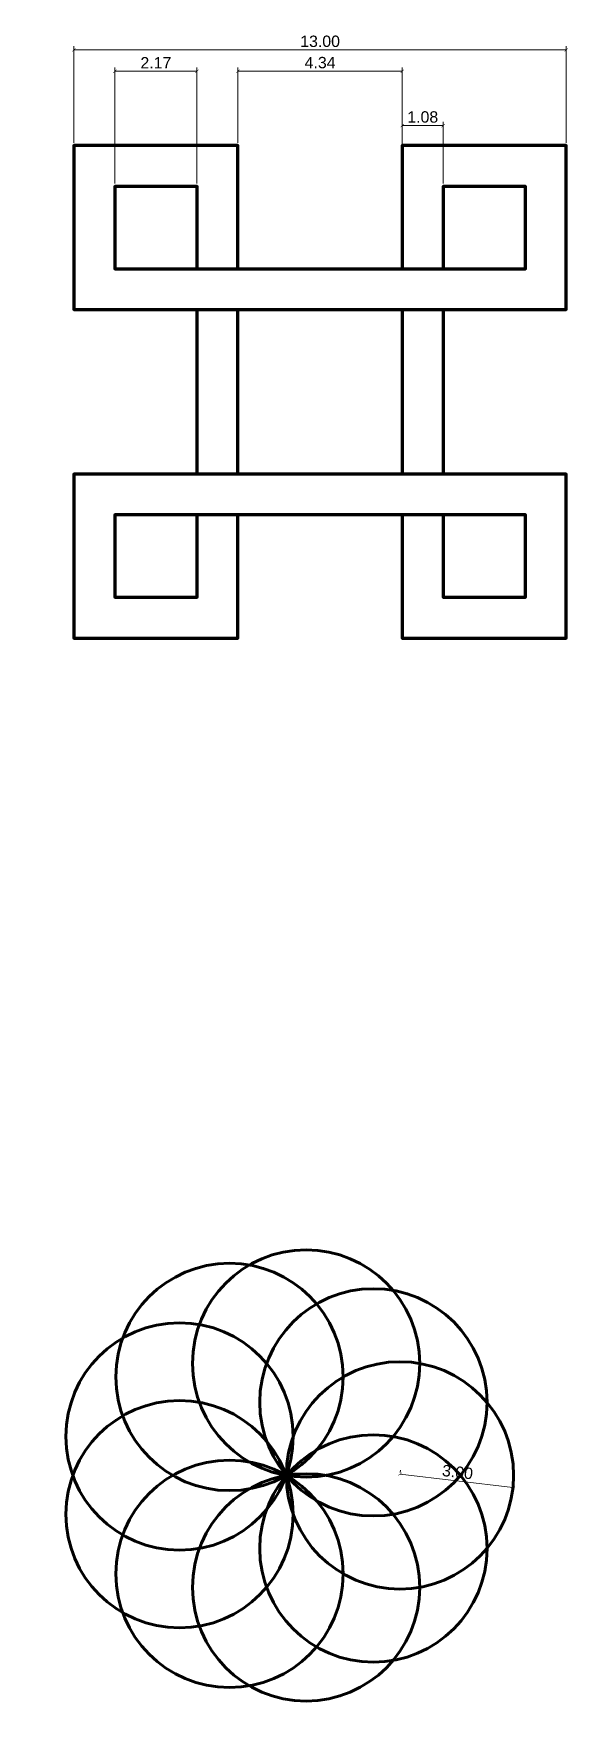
# Model space of a CAD drawing. Header units: inches. Extents: x 994 to 6777, y -637 to 5407.
# Drawn here: x 1046.54 to 1060.65, y 396.14 to 440.89 of the extents above; entities that cross this region are included whole.
import ezdxf

# ---------------------------------------------------------------- set-up
doc = ezdxf.new("R2010")
doc.units = ezdxf.units.IN
doc.header["$MEASUREMENT"] = 0
doc.linetypes.add('CENTER2', pattern=[28.575, 19.05, -3.175, 3.175, -3.175])
doc.layers.add('DIMENSIONS', color=7, linetype='Continuous')
doc.layers.add('OBJECT 0.5', color=7, linetype='Continuous', lineweight=60)
doc.styles.get("Standard").update_dxf_attribs({"font": 'arial.ttf'})
doc.dimstyles.new('ABELLA 100', dxfattribs={"dimtxt": 0.3, "dimasz": 0.085, "dimexe": 0.1, "dimexo": 0.075, "dimgap": 0.075, "dimtad": 1, "dimzin": 0, "dimdsep": 46, "dimtxsty": 'Standard', "dimblk": 'ARCHTICK', "dimcen": 0.09, "dimclrd": 7, "dimclre": 7, "dimadec": 0, "dimazin": 0, "dimtfac": 1, "dimtix": 1, "dimtofl": 0, "dimtmove": 0, "dimatfit": 3, "dimldrblk": 'OPEN30', "dimfxl": 1, "dimtolj": 1, "dimtzin": 0, "dimlwd": 0, "dimlwe": 0, "dimarcsym": 0})

# ---------------------------------------------------------------- blocks, each defined once
blk = doc.blocks.new('*U440')
blk.add_circle((0, 0), 3)
blk = doc.blocks.new('*U441')
at = {"layer": 'OBJECT 0.5', "color": 0, "linetype": 'ByBlock', "lineweight": -2, "transparency": 16777216}
for p, rotation in [((37792.761, 25602.099), 120), ((37794.782, 25602.455), 79.99999999999997), ((37796.559, 25601.429), 39.99999999999997), ((37791.442, 25600.527), 159.9999999999999), ((37791.442, 25598.475), 199.9999999999999), ((37796.559, 25597.572), 319.9999999999999), ((37792.761, 25596.903), 239.9999999999999), ((37794.782, 25596.546), 279.9999999999999)]:
    blk.add_blockref('*U440', p, dxfattribs=dict(at, rotation=rotation))
blk.add_blockref('*U440', (37797.261, 25599.501), dxfattribs=at)
blk = doc.blocks.new('_ArchTick')
at = {"color": 0, "linetype": 'ByBlock', "const_width": 0.15}
blk.add_lwpolyline([(-0.5, -0.5), (0.5, 0.5)], dxfattribs=at)
blk = doc.blocks.new('*D561')
at = {"layer": 'Defpoints', "color": 0, "transparency": 16777216}
for p in [(1050.85, 439.899), (1048.68, 436.859), (1050.85, 436.859)]:
    blk.add_point(p, dxfattribs=at)
at = {"layer": 'DIMENSIONS', "color": 7, "linetype": 'CENTER2', "lineweight": 0, "transparency": 16777216}
for p, q in [((1048.68, 436.934), (1048.68, 439.999)), ((1050.85, 436.934), (1050.85, 439.999))]:
    blk.add_line(p, q, dxfattribs=at)
at = {"layer": 'DIMENSIONS', "color": 7, "linetype": 'Continuous', "lineweight": 0, "transparency": 16777216}
blk.add_line((1048.68, 439.899), (1050.85, 439.899), dxfattribs=at)
at = {"layer": 'DIMENSIONS', "color": 7, "lineweight": 0, "transparency": 16777216, "xscale": 0.085, "yscale": 0.085, "zscale": 0.085, "rotation": 180}
blk.add_blockref('_ArchTick', (1048.68, 439.899), dxfattribs=at)
at = {"layer": 'DIMENSIONS', "color": 7, "lineweight": 0, "transparency": 16777216, "xscale": 0.085, "yscale": 0.085, "zscale": 0.085}
blk.add_blockref('_ArchTick', (1050.85, 439.899), dxfattribs=at)
at = {"layer": 'DIMENSIONS', "color": 0, "transparency": 16777216, "insert": (1049.765, 440.124), "char_height": 0.3, "attachment_point": 5}
blk.add_mtext('\\A1;2.17', dxfattribs=at)
blk = doc.blocks.new('_Open30')
at = {"color": 0, "linetype": 'ByBlock', "lineweight": -2}
for p, q in [((-1, 0.27), (0, 0)), ((0, 0), (-1, -0.27)), ((0, 0), (-1, 0))]:
    blk.add_line(p, q, dxfattribs=at)
blk = doc.blocks.new('*D562')
at = {"layer": 'Defpoints', "color": 0, "transparency": 16777216}
for p in [(1056.27, 439.899), (1051.93, 437.939), (1056.27, 437.939)]:
    blk.add_point(p, dxfattribs=at)
at = {"layer": 'DIMENSIONS', "color": 7, "linetype": 'CENTER2', "lineweight": 0, "transparency": 16777216}
for p, q in [((1051.93, 438.014), (1051.93, 439.999)), ((1056.27, 438.014), (1056.27, 439.999))]:
    blk.add_line(p, q, dxfattribs=at)
at = {"layer": 'DIMENSIONS', "color": 7, "linetype": 'Continuous', "lineweight": 0, "transparency": 16777216}
blk.add_line((1051.93, 439.899), (1056.27, 439.899), dxfattribs=at)
at = {"layer": 'DIMENSIONS', "color": 7, "lineweight": 0, "transparency": 16777216, "xscale": 0.085, "yscale": 0.085, "zscale": 0.085, "rotation": 180}
blk.add_blockref('_ArchTick', (1051.93, 439.899), dxfattribs=at)
at = {"layer": 'DIMENSIONS', "color": 7, "lineweight": 0, "transparency": 16777216, "xscale": 0.085, "yscale": 0.085, "zscale": 0.085}
blk.add_blockref('_ArchTick', (1056.27, 439.899), dxfattribs=at)
at = {"layer": 'DIMENSIONS', "color": 0, "transparency": 16777216, "insert": (1054.1, 440.127), "char_height": 0.3, "attachment_point": 5}
blk.add_mtext('\\A1;4.34', dxfattribs=at)
blk = doc.blocks.new('*D563')
at = {"layer": 'Defpoints', "color": 0, "transparency": 16777216}
for p in [(1056.27, 438.464), (1056.27, 436.859), (1057.35, 436.859)]:
    blk.add_point(p, dxfattribs=at)
at = {"layer": 'DIMENSIONS', "color": 7, "linetype": 'CENTER2', "lineweight": 0, "transparency": 16777216}
for p, q in [((1056.27, 436.934), (1056.27, 438.564)), ((1057.35, 436.934), (1057.35, 438.564))]:
    blk.add_line(p, q, dxfattribs=at)
at = {"layer": 'DIMENSIONS', "color": 7, "linetype": 'Continuous', "lineweight": 0, "transparency": 16777216}
blk.add_line((1057.35, 438.464), (1056.27, 438.464), dxfattribs=at)
at = {"layer": 'DIMENSIONS', "color": 7, "lineweight": 0, "transparency": 16777216, "xscale": 0.085, "yscale": 0.085, "zscale": 0.085, "rotation": 180}
blk.add_blockref('_ArchTick', (1056.27, 438.464), dxfattribs=at)
at = {"layer": 'DIMENSIONS', "color": 7, "lineweight": 0, "transparency": 16777216, "xscale": 0.085, "yscale": 0.085, "zscale": 0.085}
blk.add_blockref('_ArchTick', (1057.35, 438.464), dxfattribs=at)
at = {"layer": 'DIMENSIONS', "color": 0, "transparency": 16777216, "insert": (1056.81, 438.692), "char_height": 0.3, "attachment_point": 5}
blk.add_mtext('\\A1;1.08', dxfattribs=at)
blk = doc.blocks.new('*D564')
at = {"layer": 'Defpoints', "color": 0, "transparency": 16777216}
for p in [(1047.6, 440.461), (1047.6, 437.939), (1060.6, 437.939)]:
    blk.add_point(p, dxfattribs=at)
at = {"layer": 'DIMENSIONS', "color": 7, "linetype": 'CENTER2', "lineweight": 0, "transparency": 16777216}
for p, q in [((1047.6, 438.014), (1047.6, 440.561)), ((1060.6, 438.014), (1060.6, 440.561))]:
    blk.add_line(p, q, dxfattribs=at)
at = {"layer": 'DIMENSIONS', "color": 7, "linetype": 'Continuous', "lineweight": 0, "transparency": 16777216}
blk.add_line((1060.6, 440.461), (1047.6, 440.461), dxfattribs=at)
at = {"layer": 'DIMENSIONS', "color": 7, "lineweight": 0, "transparency": 16777216, "xscale": 0.085, "yscale": 0.085, "zscale": 0.085, "rotation": 180}
blk.add_blockref('_ArchTick', (1047.6, 440.461), dxfattribs=at)
at = {"layer": 'DIMENSIONS', "color": 7, "lineweight": 0, "transparency": 16777216, "xscale": 0.085, "yscale": 0.085, "zscale": 0.085}
blk.add_blockref('_ArchTick', (1060.6, 440.461), dxfattribs=at)
at = {"layer": 'DIMENSIONS', "color": 0, "transparency": 16777216, "insert": (1054.1, 440.689), "char_height": 0.3, "attachment_point": 5}
blk.add_mtext('\\A1;13.00', dxfattribs=at)
blk = doc.blocks.new('*D566')
at = {"layer": 'Defpoints', "color": 0, "transparency": 16777216}
for p in [(1056.208, 402.839), (1056.212, 402.874), (1059.188, 402.489)]:
    blk.add_point(p, dxfattribs=at)
at = {"layer": 'OBJECT 0.5', "color": 7, "linetype": 'Continuous', "lineweight": 0, "transparency": 16777216}
blk.add_line((1059.192, 402.524), (1056.212, 402.874), dxfattribs=at)
at = {"layer": 'OBJECT 0.5', "color": 7, "linetype": 'CENTER2', "lineweight": 0, "transparency": 16777216}
for p, q in [((1056.217, 402.914), (1056.224, 402.974)), ((1059.197, 402.564), (1059.204, 402.624))]:
    blk.add_line(p, q, dxfattribs=at)
at = {"layer": 'OBJECT 0.5', "color": 7, "lineweight": 0, "transparency": 16777216, "xscale": 0.085, "yscale": 0.085, "zscale": 0.085}
for p, rotation in [((1056.212, 402.874), 173.3032075861441), ((1059.192, 402.524), 353.3032075861442)]:
    blk.add_blockref('_ArchTick', p, dxfattribs=dict(at, rotation=rotation))
at = {"layer": 'OBJECT 0.5', "color": 0, "transparency": 16777216, "insert": (1057.729, 402.926), "char_height": 0.3, "attachment_point": 5, "rotation": 353.3032}
blk.add_mtext('\\A1;3.00', dxfattribs=at)

msp = doc.modelspace()

# ---------------------------------------------------------------- linework, layer by layer
at = {"layer": 'OBJECT 0.5', "lineweight": 100}
for p, q in [((1050.85032, 429.26853), (1050.85032, 433.60853)), ((1051.93032, 429.26853), (1051.93032, 433.60853)), ((1056.27032, 433.60853), (1056.27032, 429.26853)), ((1057.35032, 433.60853), (1057.35032, 429.26853))]:
    msp.add_line(p, q, dxfattribs=at)
for points in [[(1051.93032, 434.68853), (1051.93032, 437.93853), (1047.60032, 437.93853), (1047.60032, 433.60853), (1060.60032, 433.60853), (1060.60032, 437.93853), (1056.27032, 437.93853), (1056.27032, 434.68853)], [(1050.85032, 434.68853), (1050.85032, 436.85853), (1048.68032, 436.85853), (1048.68032, 434.68853), (1059.52032, 434.68853), (1059.52032, 436.85853), (1057.35032, 436.85853), (1057.35032, 434.68853)], [(1056.27032, 428.18853), (1056.27032, 424.93853), (1060.60032, 424.93853), (1060.60032, 429.26853), (1047.60032, 429.26853), (1047.60032, 424.93853), (1051.93032, 424.93853), (1051.93032, 428.18853)], [(1057.35032, 428.18853), (1057.35032, 426.01853), (1059.52032, 426.01853), (1059.52032, 428.18853), (1048.68032, 428.18853), (1048.68032, 426.01853), (1050.85032, 426.01853), (1050.85032, 428.18853)]]:
    msp.add_lwpolyline(points, dxfattribs=at)

# ---------------------------------------------------------------- block references
msp.add_blockref('*U441', (-36741.05241, -25196.66135), dxfattribs=at)

# ---------------------------------------------------------------- dimensions: what is measured, and where the dimension line sits
at = {"layer": 'DIMENSIONS'}
for base, p1, p2, picture, middle in [((1047.60032, 440.46058), (1060.60032, 437.93853), (1047.60032, 437.93853), '*D564', (1054.10032, 440.68885)), ((1050.85032, 439.89879), (1048.68032, 436.85853), (1050.85032, 436.85853), '*D561', (1049.76532, 440.12441)), ((1056.27032, 439.89879), (1051.93032, 437.93853), (1056.27032, 437.93853), '*D562', (1054.10032, 440.12707)), ((1056.27032, 438.46364), (1057.35032, 436.85853), (1056.27032, 436.85853), '*D563', (1056.81032, 438.69181))]:
    dim = msp.add_linear_dim(base=base, p1=p1, p2=p2, dimstyle='ABELLA 100', dxfattribs=at)
    dim.commit()
    dim.dimension.update_dxf_attribs({"geometry": picture, "text_midpoint": middle})
at = {"layer": 'OBJECT 0.5'}
dim = msp.add_aligned_dim(p1=(1059.18788, 402.48942), p2=(1056.20835, 402.83926), distance=-0.03529, dimstyle='ABELLA 100', dxfattribs=at)
dim.commit()
dim.dimension.update_dxf_attribs({"geometry": '*D566', "text_midpoint": (1057.72885, 402.92611)})

doc.saveas('drawing.dxf')
